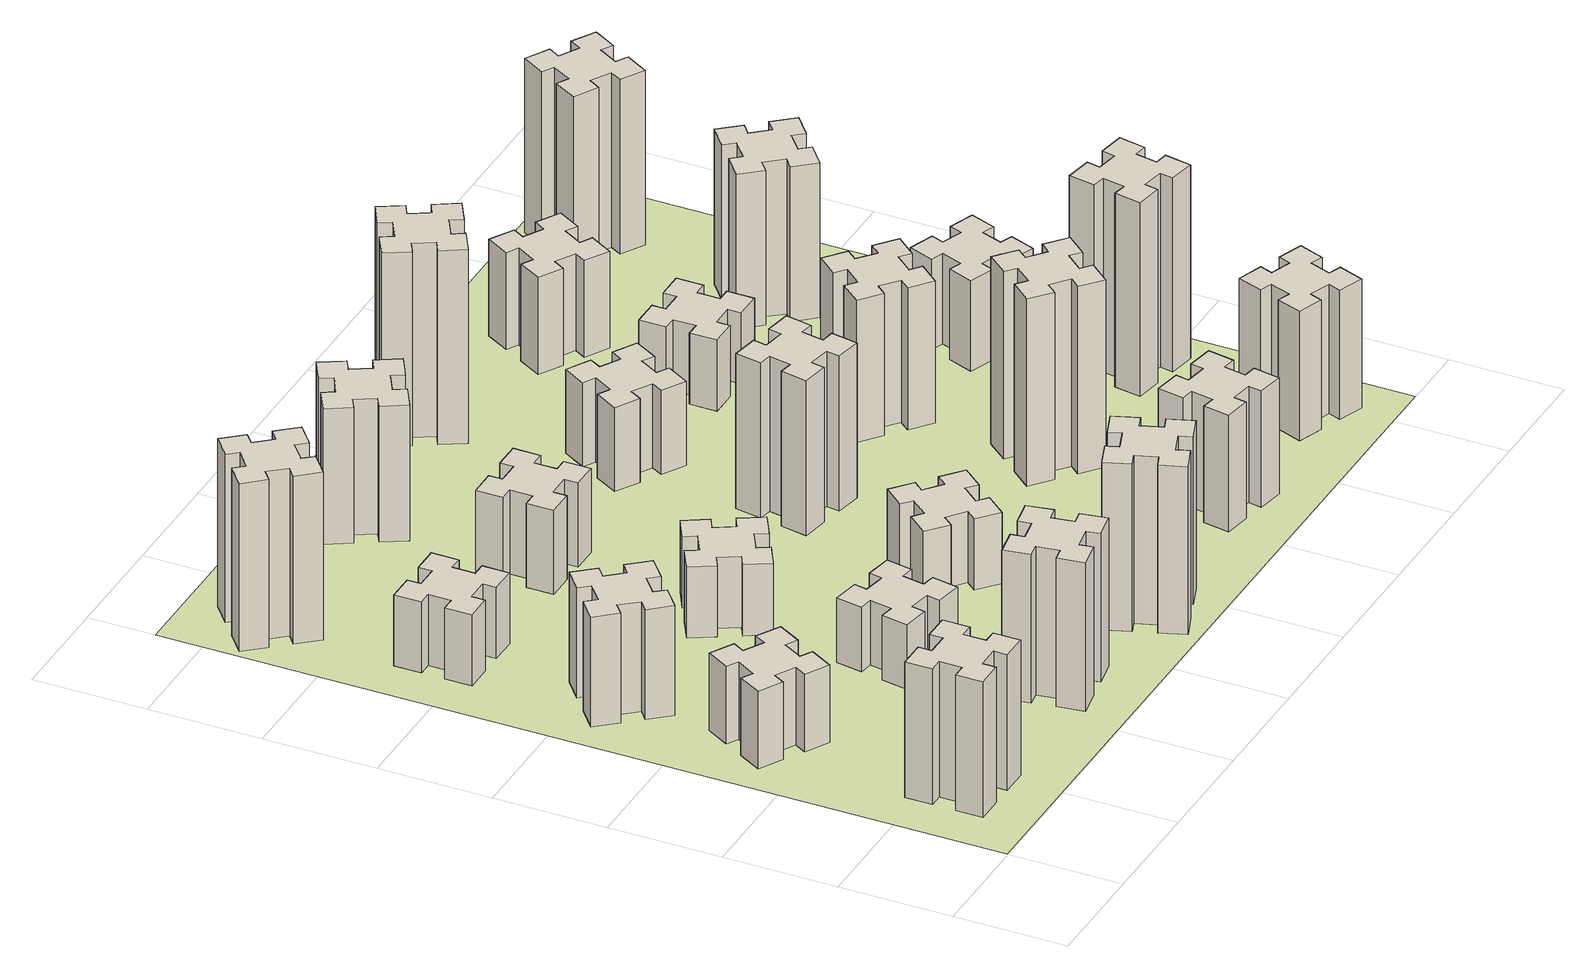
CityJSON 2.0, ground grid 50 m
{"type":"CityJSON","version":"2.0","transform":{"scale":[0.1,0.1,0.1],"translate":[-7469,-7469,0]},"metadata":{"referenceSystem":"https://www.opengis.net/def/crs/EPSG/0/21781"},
"CityObjects":{
"building1":{"type":"Building","attributes":{"class":"1000","function":"1000","usage":"1000","yearOfConstruction":2016,"roofType":"1000","measuredHeight":63,"storeysAboveGround":30,"storeysBelowGround":0},"geometry":[{"type":"Solid","lod":"1","boundaries":[[[[0,1,2,3,4,5,6,7,8,9,10,11,12,13,14,15,16,17,18,19]],[[17,16,20,21]],[[16,15,22,20]],[[15,14,23,22]],[[14,13,24,23]],[[13,12,25,24]],[[12,11,26,25]],[[11,10,27,26]],[[10,9,28,27]],[[9,8,29,28]],[[8,7,30,29]],[[7,6,31,30]],[[6,5,32,31]],[[5,4,33,32]],[[4,3,34,33]],[[3,2,35,34]],[[2,1,36,35]],[[1,0,37,36]],[[0,19,38,37]],[[19,18,39,38]],[[18,17,21,39]],[[24,25,26,27,28,29,30,31,32,33,34,35,36,37,38,39,21,20,22,23]]]]}]},
"building2":{"type":"Building","attributes":{"class":"1000","function":"1000","usage":"1000","yearOfConstruction":2016,"roofType":"1000","measuredHeight":36,"storeysAboveGround":30,"storeysBelowGround":0},"geometry":[{"type":"Solid","lod":"1","boundaries":[[[[40,41,42,43,44,45,46,47,48,49,50,51,52,53,54,55,56,57,58,59]],[[57,56,60,61]],[[56,55,62,60]],[[55,54,63,62]],[[54,53,64,63]],[[53,52,65,64]],[[52,51,66,65]],[[51,50,67,66]],[[50,49,68,67]],[[49,48,69,68]],[[48,47,70,69]],[[47,46,71,70]],[[46,45,72,71]],[[45,44,73,72]],[[44,43,74,73]],[[43,42,75,74]],[[42,41,76,75]],[[41,40,77,76]],[[40,59,78,77]],[[59,58,79,78]],[[58,57,61,79]],[[64,65,66,67,68,69,70,71,72,73,74,75,76,77,78,79,61,60,62,63]]]]}]},
"building3":{"type":"Building","attributes":{"class":"1000","function":"1000","usage":"1000","yearOfConstruction":2016,"roofType":"1000","measuredHeight":51,"storeysAboveGround":30,"storeysBelowGround":0},"geometry":[{"type":"Solid","lod":"1","boundaries":[[[[80,81,82,83,84,85,86,87,88,89,90,91,92,93,94,95,96,97,98,99]],[[97,96,100,101]],[[96,95,102,100]],[[95,94,103,102]],[[94,93,104,103]],[[93,92,105,104]],[[92,91,106,105]],[[91,90,107,106]],[[90,89,108,107]],[[89,88,109,108]],[[88,87,110,109]],[[87,86,111,110]],[[86,85,112,111]],[[85,84,113,112]],[[84,83,114,113]],[[83,82,115,114]],[[82,81,116,115]],[[81,80,117,116]],[[80,99,118,117]],[[99,98,119,118]],[[98,97,101,119]],[[104,105,106,107,108,109,110,111,112,113,114,115,116,117,118,119,101,100,102,103]]]]}]},
"building4":{"type":"Building","attributes":{"class":"1000","function":"1000","usage":"1000","yearOfConstruction":2016,"roofType":"1000","measuredHeight":33,"storeysAboveGround":30,"storeysBelowGround":0},"geometry":[{"type":"Solid","lod":"1","boundaries":[[[[120,121,122,123,124,125,126,127,128,129,130,131,132,133,134,135,136,137,138,139]],[[137,136,140,141]],[[136,135,142,140]],[[135,134,143,142]],[[134,133,144,143]],[[133,132,145,144]],[[132,131,146,145]],[[131,130,147,146]],[[130,129,148,147]],[[129,128,149,148]],[[128,127,150,149]],[[127,126,151,150]],[[126,125,152,151]],[[125,124,153,152]],[[124,123,154,153]],[[123,122,155,154]],[[122,121,156,155]],[[121,120,157,156]],[[120,139,158,157]],[[139,138,159,158]],[[138,137,141,159]],[[144,145,146,147,148,149,150,151,152,153,154,155,156,157,158,159,141,140,142,143]]]]}]},
"building5":{"type":"Building","attributes":{"class":"1000","function":"1000","usage":"1000","yearOfConstruction":2016,"roofType":"1000","measuredHeight":78,"storeysAboveGround":30,"storeysBelowGround":0},"geometry":[{"type":"Solid","lod":"1","boundaries":[[[[160,161,162,163,164,165,166,167,168,169,170,171,172,173,174,175,176,177,178,179]],[[177,176,180,181]],[[176,175,182,180]],[[175,174,183,182]],[[174,173,184,183]],[[173,172,185,184]],[[172,171,186,185]],[[171,170,187,186]],[[170,169,188,187]],[[169,168,189,188]],[[168,167,190,189]],[[167,166,191,190]],[[166,165,192,191]],[[165,164,193,192]],[[164,163,194,193]],[[163,162,195,194]],[[162,161,196,195]],[[161,160,197,196]],[[160,179,198,197]],[[179,178,199,198]],[[178,177,181,199]],[[184,185,186,187,188,189,190,191,192,193,194,195,196,197,198,199,181,180,182,183]]]]}]},
"building6":{"type":"Building","attributes":{"class":"1000","function":"1000","usage":"1000","yearOfConstruction":2016,"roofType":"1000","measuredHeight":69,"storeysAboveGround":30,"storeysBelowGround":0},"geometry":[{"type":"Solid","lod":"1","boundaries":[[[[200,201,202,203,204,205,206,207,208,209,210,211,212,213,214,215,216,217,218,219]],[[217,216,220,221]],[[216,215,222,220]],[[215,214,223,222]],[[214,213,224,223]],[[213,212,225,224]],[[212,211,226,225]],[[211,210,227,226]],[[210,209,228,227]],[[209,208,229,228]],[[208,207,230,229]],[[207,206,231,230]],[[206,205,232,231]],[[205,204,233,232]],[[204,203,234,233]],[[203,202,235,234]],[[202,201,236,235]],[[201,200,237,236]],[[200,219,238,237]],[[219,218,239,238]],[[218,217,221,239]],[[224,225,226,227,228,229,230,231,232,233,234,235,236,237,238,239,221,220,222,223]]]]}]},
"building7":{"type":"Building","attributes":{"class":"1000","function":"1000","usage":"1000","yearOfConstruction":2016,"roofType":"1000","measuredHeight":30,"storeysAboveGround":30,"storeysBelowGround":0},"geometry":[{"type":"Solid","lod":"1","boundaries":[[[[240,241,242,243,244,245,246,247,248,249,250,251,252,253,254,255,256,257,258,259]],[[257,256,260,261]],[[256,255,262,260]],[[255,254,263,262]],[[254,253,264,263]],[[253,252,265,264]],[[252,251,266,265]],[[251,250,267,266]],[[250,249,268,267]],[[249,248,269,268]],[[248,247,270,269]],[[247,246,271,270]],[[246,245,272,271]],[[245,244,273,272]],[[244,243,274,273]],[[243,242,275,274]],[[242,241,276,275]],[[241,240,277,276]],[[240,259,278,277]],[[259,258,279,278]],[[258,257,261,279]],[[264,265,266,267,268,269,270,271,272,273,274,275,276,277,278,279,261,260,262,263]]]]}]},
"building8":{"type":"Building","attributes":{"class":"1000","function":"1000","usage":"1000","yearOfConstruction":2016,"roofType":"1000","measuredHeight":33,"storeysAboveGround":30,"storeysBelowGround":0},"geometry":[{"type":"Solid","lod":"1","boundaries":[[[[280,281,282,283,284,285,286,287,288,289,290,291,292,293,294,295,296,297,298,299]],[[297,296,300,301]],[[296,295,302,300]],[[295,294,303,302]],[[294,293,304,303]],[[293,292,305,304]],[[292,291,306,305]],[[291,290,307,306]],[[290,289,308,307]],[[289,288,309,308]],[[288,287,310,309]],[[287,286,311,310]],[[286,285,312,311]],[[285,284,313,312]],[[284,283,314,313]],[[283,282,315,314]],[[282,281,316,315]],[[281,280,317,316]],[[280,299,318,317]],[[299,298,319,318]],[[298,297,301,319]],[[304,305,306,307,308,309,310,311,312,313,314,315,316,317,318,319,301,300,302,303]]]]}]},
"building9":{"type":"Building","attributes":{"class":"1000","function":"1000","usage":"1000","yearOfConstruction":2016,"roofType":"1000","measuredHeight":39,"storeysAboveGround":30,"storeysBelowGround":0},"geometry":[{"type":"Solid","lod":"1","boundaries":[[[[320,321,322,323,324,325,326,327,328,329,330,331,332,333,334,335,336,337,338,339]],[[337,336,340,341]],[[336,335,342,340]],[[335,334,343,342]],[[334,333,344,343]],[[333,332,345,344]],[[332,331,346,345]],[[331,330,347,346]],[[330,329,348,347]],[[329,328,349,348]],[[328,327,350,349]],[[327,326,351,350]],[[326,325,352,351]],[[325,324,353,352]],[[324,323,354,353]],[[323,322,355,354]],[[322,321,356,355]],[[321,320,357,356]],[[320,339,358,357]],[[339,338,359,358]],[[338,337,341,359]],[[344,345,346,347,348,349,350,351,352,353,354,355,356,357,358,359,341,340,342,343]]]]}]},
"building10":{"type":"Building","attributes":{"class":"1000","function":"1000","usage":"1000","yearOfConstruction":2016,"roofType":"1000","measuredHeight":78,"storeysAboveGround":30,"storeysBelowGround":0},"geometry":[{"type":"Solid","lod":"1","boundaries":[[[[360,361,362,363,364,365,366,367,368,369,370,371,372,373,374,375,376,377,378,379]],[[377,376,380,381]],[[376,375,382,380]],[[375,374,383,382]],[[374,373,384,383]],[[373,372,385,384]],[[372,371,386,385]],[[371,370,387,386]],[[370,369,388,387]],[[369,368,389,388]],[[368,367,390,389]],[[367,366,391,390]],[[366,365,392,391]],[[365,364,393,392]],[[364,363,394,393]],[[363,362,395,394]],[[362,361,396,395]],[[361,360,397,396]],[[360,379,398,397]],[[379,378,399,398]],[[378,377,381,399]],[[384,385,386,387,388,389,390,391,392,393,394,395,396,397,398,399,381,380,382,383]]]]}]},
"building11":{"type":"Building","attributes":{"class":"1000","function":"1000","usage":"1000","yearOfConstruction":2016,"roofType":"1000","measuredHeight":33,"storeysAboveGround":30,"storeysBelowGround":0},"geometry":[{"type":"Solid","lod":"1","boundaries":[[[[400,401,402,403,404,405,406,407,408,409,410,411,412,413,414,415,416,417,418,419]],[[417,416,420,421]],[[416,415,422,420]],[[415,414,423,422]],[[414,413,424,423]],[[413,412,425,424]],[[412,411,426,425]],[[411,410,427,426]],[[410,409,428,427]],[[409,408,429,428]],[[408,407,430,429]],[[407,406,431,430]],[[406,405,432,431]],[[405,404,433,432]],[[404,403,434,433]],[[403,402,435,434]],[[402,401,436,435]],[[401,400,437,436]],[[400,419,438,437]],[[419,418,439,438]],[[418,417,421,439]],[[424,425,426,427,428,429,430,431,432,433,434,435,436,437,438,439,421,420,422,423]]]]}]},
"building12":{"type":"Building","attributes":{"class":"1000","function":"1000","usage":"1000","yearOfConstruction":2016,"roofType":"1000","measuredHeight":63,"storeysAboveGround":30,"storeysBelowGround":0},"geometry":[{"type":"Solid","lod":"1","boundaries":[[[[440,441,442,443,444,445,446,447,448,449,450,451,452,453,454,455,456,457,458,459]],[[457,456,460,461]],[[456,455,462,460]],[[455,454,463,462]],[[454,453,464,463]],[[453,452,465,464]],[[452,451,466,465]],[[451,450,467,466]],[[450,449,468,467]],[[449,448,469,468]],[[448,447,470,469]],[[447,446,471,470]],[[446,445,472,471]],[[445,444,473,472]],[[444,443,474,473]],[[443,442,475,474]],[[442,441,476,475]],[[441,440,477,476]],[[440,459,478,477]],[[459,458,479,478]],[[458,457,461,479]],[[464,465,466,467,468,469,470,471,472,473,474,475,476,477,478,479,461,460,462,463]]]]}]},
"building13":{"type":"Building","attributes":{"class":"1000","function":"1000","usage":"1000","yearOfConstruction":2016,"roofType":"1000","measuredHeight":72,"storeysAboveGround":30,"storeysBelowGround":0},"geometry":[{"type":"Solid","lod":"1","boundaries":[[[[480,481,482,483,484,485,486,487,488,489,490,491,492,493,494,495,496,497,498,499]],[[497,496,500,501]],[[496,495,502,500]],[[495,494,503,502]],[[494,493,504,503]],[[493,492,505,504]],[[492,491,506,505]],[[491,490,507,506]],[[490,489,508,507]],[[489,488,509,508]],[[488,487,510,509]],[[487,486,511,510]],[[486,485,512,511]],[[485,484,513,512]],[[484,483,514,513]],[[483,482,515,514]],[[482,481,516,515]],[[481,480,517,516]],[[480,499,518,517]],[[499,498,519,518]],[[498,497,501,519]],[[504,505,506,507,508,509,510,511,512,513,514,515,516,517,518,519,501,500,502,503]]]]}]},
"building14":{"type":"Building","attributes":{"class":"1000","function":"1000","usage":"1000","yearOfConstruction":2016,"roofType":"1000","measuredHeight":39,"storeysAboveGround":30,"storeysBelowGround":0},"geometry":[{"type":"Solid","lod":"1","boundaries":[[[[520,521,522,523,524,525,526,527,528,529,530,531,532,533,534,535,536,537,538,539]],[[537,536,540,541]],[[536,535,542,540]],[[535,534,543,542]],[[534,533,544,543]],[[533,532,545,544]],[[532,531,546,545]],[[531,530,547,546]],[[530,529,548,547]],[[529,528,549,548]],[[528,527,550,549]],[[527,526,551,550]],[[526,525,552,551]],[[525,524,553,552]],[[524,523,554,553]],[[523,522,555,554]],[[522,521,556,555]],[[521,520,557,556]],[[520,539,558,557]],[[539,538,559,558]],[[538,537,541,559]],[[544,545,546,547,548,549,550,551,552,553,554,555,556,557,558,559,541,540,542,543]]]]}]},
"building15":{"type":"Building","attributes":{"class":"1000","function":"1000","usage":"1000","yearOfConstruction":2016,"roofType":"1000","measuredHeight":54,"storeysAboveGround":30,"storeysBelowGround":0},"geometry":[{"type":"Solid","lod":"1","boundaries":[[[[560,561,562,563,564,565,566,567,568,569,570,571,572,573,574,575,576,577,578,579]],[[577,576,580,581]],[[576,575,582,580]],[[575,574,583,582]],[[574,573,584,583]],[[573,572,585,584]],[[572,571,586,585]],[[571,570,587,586]],[[570,569,588,587]],[[569,568,589,588]],[[568,567,590,589]],[[567,566,591,590]],[[566,565,592,591]],[[565,564,593,592]],[[564,563,594,593]],[[563,562,595,594]],[[562,561,596,595]],[[561,560,597,596]],[[560,579,598,597]],[[579,578,599,598]],[[578,577,581,599]],[[584,585,586,587,588,589,590,591,592,593,594,595,596,597,598,599,581,580,582,583]]]]}]},
"building16":{"type":"Building","attributes":{"class":"1000","function":"1000","usage":"1000","yearOfConstruction":2016,"roofType":"1000","measuredHeight":90,"storeysAboveGround":30,"storeysBelowGround":0},"geometry":[{"type":"Solid","lod":"1","boundaries":[[[[600,601,602,603,604,605,606,607,608,609,610,611,612,613,614,615,616,617,618,619]],[[617,616,620,621]],[[616,615,622,620]],[[615,614,623,622]],[[614,613,624,623]],[[613,612,625,624]],[[612,611,626,625]],[[611,610,627,626]],[[610,609,628,627]],[[609,608,629,628]],[[608,607,630,629]],[[607,606,631,630]],[[606,605,632,631]],[[605,604,633,632]],[[604,603,634,633]],[[603,602,635,634]],[[602,601,636,635]],[[601,600,637,636]],[[600,619,638,637]],[[619,618,639,638]],[[618,617,621,639]],[[624,625,626,627,628,629,630,631,632,633,634,635,636,637,638,639,621,620,622,623]]]]}]},
"building17":{"type":"Building","attributes":{"class":"1000","function":"1000","usage":"1000","yearOfConstruction":2016,"roofType":"1000","measuredHeight":87,"storeysAboveGround":30,"storeysBelowGround":0},"geometry":[{"type":"Solid","lod":"1","boundaries":[[[[640,641,642,643,644,645,646,647,648,649,650,651,652,653,654,655,656,657,658,659]],[[657,656,660,661]],[[656,655,662,660]],[[655,654,663,662]],[[654,653,664,663]],[[653,652,665,664]],[[652,651,666,665]],[[651,650,667,666]],[[650,649,668,667]],[[649,648,669,668]],[[648,647,670,669]],[[647,646,671,670]],[[646,645,672,671]],[[645,644,673,672]],[[644,643,674,673]],[[643,642,675,674]],[[642,641,676,675]],[[641,640,677,676]],[[640,659,678,677]],[[659,658,679,678]],[[658,657,661,679]],[[664,665,666,667,668,669,670,671,672,673,674,675,676,677,678,679,661,660,662,663]]]]}]},
"building18":{"type":"Building","attributes":{"class":"1000","function":"1000","usage":"1000","yearOfConstruction":2016,"roofType":"1000","measuredHeight":66,"storeysAboveGround":30,"storeysBelowGround":0},"geometry":[{"type":"Solid","lod":"1","boundaries":[[[[680,681,682,683,684,685,686,687,688,689,690,691,692,693,694,695,696,697,698,699]],[[697,696,700,701]],[[696,695,702,700]],[[695,694,703,702]],[[694,693,704,703]],[[693,692,705,704]],[[692,691,706,705]],[[691,690,707,706]],[[690,689,708,707]],[[689,688,709,708]],[[688,687,710,709]],[[687,686,711,710]],[[686,685,712,711]],[[685,684,713,712]],[[684,683,714,713]],[[683,682,715,714]],[[682,681,716,715]],[[681,680,717,716]],[[680,699,718,717]],[[699,698,719,718]],[[698,697,701,719]],[[704,705,706,707,708,709,710,711,712,713,714,715,716,717,718,719,701,700,702,703]]]]}]},
"building19":{"type":"Building","attributes":{"class":"1000","function":"1000","usage":"1000","yearOfConstruction":2016,"roofType":"1000","measuredHeight":33,"storeysAboveGround":30,"storeysBelowGround":0},"geometry":[{"type":"Solid","lod":"1","boundaries":[[[[720,721,722,723,724,725,726,727,728,729,730,731,732,733,734,735,736,737,738,739]],[[737,736,740,741]],[[736,735,742,740]],[[735,734,743,742]],[[734,733,744,743]],[[733,732,745,744]],[[732,731,746,745]],[[731,730,747,746]],[[730,729,748,747]],[[729,728,749,748]],[[728,727,750,749]],[[727,726,751,750]],[[726,725,752,751]],[[725,724,753,752]],[[724,723,754,753]],[[723,722,755,754]],[[722,721,756,755]],[[721,720,757,756]],[[720,739,758,757]],[[739,738,759,758]],[[738,737,741,759]],[[744,745,746,747,748,749,750,751,752,753,754,755,756,757,758,759,741,740,742,743]]]]}]},
"building20":{"type":"Building","attributes":{"class":"1000","function":"1000","usage":"1000","yearOfConstruction":2016,"roofType":"1000","measuredHeight":60,"storeysAboveGround":30,"storeysBelowGround":0},"geometry":[{"type":"Solid","lod":"1","boundaries":[[[[760,761,762,763,764,765,766,767,768,769,770,771,772,773,774,775,776,777,778,779]],[[777,776,780,781]],[[776,775,782,780]],[[775,774,783,782]],[[774,773,784,783]],[[773,772,785,784]],[[772,771,786,785]],[[771,770,787,786]],[[770,769,788,787]],[[769,768,789,788]],[[768,767,790,789]],[[767,766,791,790]],[[766,765,792,791]],[[765,764,793,792]],[[764,763,794,793]],[[763,762,795,794]],[[762,761,796,795]],[[761,760,797,796]],[[760,779,798,797]],[[779,778,799,798]],[[778,777,781,799]],[[784,785,786,787,788,789,790,791,792,793,794,795,796,797,798,799,781,780,782,783]]]]}]},
"building21":{"type":"Building","attributes":{"class":"1000","function":"1000","usage":"1000","yearOfConstruction":2016,"roofType":"1000","measuredHeight":45,"storeysAboveGround":30,"storeysBelowGround":0},"geometry":[{"type":"Solid","lod":"1","boundaries":[[[[800,801,802,803,804,805,806,807,808,809,810,811,812,813,814,815,816,817,818,819]],[[817,816,820,821]],[[816,815,822,820]],[[815,814,823,822]],[[814,813,824,823]],[[813,812,825,824]],[[812,811,826,825]],[[811,810,827,826]],[[810,809,828,827]],[[809,808,829,828]],[[808,807,830,829]],[[807,806,831,830]],[[806,805,832,831]],[[805,804,833,832]],[[804,803,834,833]],[[803,802,835,834]],[[802,801,836,835]],[[801,800,837,836]],[[800,819,838,837]],[[819,818,839,838]],[[818,817,821,839]],[[824,825,826,827,828,829,830,831,832,833,834,835,836,837,838,839,821,820,822,823]]]]}]},
"building22":{"type":"Building","attributes":{"class":"1000","function":"1000","usage":"1000","yearOfConstruction":2016,"roofType":"1000","measuredHeight":90,"storeysAboveGround":30,"storeysBelowGround":0},"geometry":[{"type":"Solid","lod":"1","boundaries":[[[[840,841,842,843,844,845,846,847,848,849,850,851,852,853,854,855,856,857,858,859]],[[857,856,860,861]],[[856,855,862,860]],[[855,854,863,862]],[[854,853,864,863]],[[853,852,865,864]],[[852,851,866,865]],[[851,850,867,866]],[[850,849,868,867]],[[849,848,869,868]],[[848,847,870,869]],[[847,846,871,870]],[[846,845,872,871]],[[845,844,873,872]],[[844,843,874,873]],[[843,842,875,874]],[[842,841,876,875]],[[841,840,877,876]],[[840,859,878,877]],[[859,858,879,878]],[[858,857,861,879]],[[864,865,866,867,868,869,870,871,872,873,874,875,876,877,878,879,861,860,862,863]]]]}]},
"building23":{"type":"Building","attributes":{"class":"1000","function":"1000","usage":"1000","yearOfConstruction":2016,"roofType":"1000","measuredHeight":42,"storeysAboveGround":30,"storeysBelowGround":0},"geometry":[{"type":"Solid","lod":"1","boundaries":[[[[880,881,882,883,884,885,886,887,888,889,890,891,892,893,894,895,896,897,898,899]],[[897,896,900,901]],[[896,895,902,900]],[[895,894,903,902]],[[894,893,904,903]],[[893,892,905,904]],[[892,891,906,905]],[[891,890,907,906]],[[890,889,908,907]],[[889,888,909,908]],[[888,887,910,909]],[[887,886,911,910]],[[886,885,912,911]],[[885,884,913,912]],[[884,883,914,913]],[[883,882,915,914]],[[882,881,916,915]],[[881,880,917,916]],[[880,899,918,917]],[[899,898,919,918]],[[898,897,901,919]],[[904,905,906,907,908,909,910,911,912,913,914,915,916,917,918,919,901,900,902,903]]]]}]},
"building24":{"type":"Building","attributes":{"class":"1000","function":"1000","usage":"1000","yearOfConstruction":2016,"roofType":"1000","measuredHeight":72,"storeysAboveGround":30,"storeysBelowGround":0},"geometry":[{"type":"Solid","lod":"1","boundaries":[[[[920,921,922,923,924,925,926,927,928,929,930,931,932,933,934,935,936,937,938,939]],[[937,936,940,941]],[[936,935,942,940]],[[935,934,943,942]],[[934,933,944,943]],[[933,932,945,944]],[[932,931,946,945]],[[931,930,947,946]],[[930,929,948,947]],[[929,928,949,948]],[[928,927,950,949]],[[927,926,951,950]],[[926,925,952,951]],[[925,924,953,952]],[[924,923,954,953]],[[923,922,955,954]],[[922,921,956,955]],[[921,920,957,956]],[[920,939,958,957]],[[939,938,959,958]],[[938,937,941,959]],[[944,945,946,947,948,949,950,951,952,953,954,955,956,957,958,959,941,940,942,943]]]]}]},
"building25":{"type":"Building","attributes":{"class":"1000","function":"1000","usage":"1000","yearOfConstruction":2016,"roofType":"1000","measuredHeight":81,"storeysAboveGround":30,"storeysBelowGround":0},"geometry":[{"type":"Solid","lod":"1","boundaries":[[[[960,961,962,963,964,965,966,967,968,969,970,971,972,973,974,975,976,977,978,979]],[[977,976,980,981]],[[976,975,982,980]],[[975,974,983,982]],[[974,973,984,983]],[[973,972,985,984]],[[972,971,986,985]],[[971,970,987,986]],[[970,969,988,987]],[[969,968,989,988]],[[968,967,990,989]],[[967,966,991,990]],[[966,965,992,991]],[[965,964,993,992]],[[964,963,994,993]],[[963,962,995,994]],[[962,961,996,995]],[[961,960,997,996]],[[960,979,998,997]],[[979,978,999,998]],[[978,977,981,999]],[[984,985,986,987,988,989,990,991,992,993,994,995,996,997,998,999,981,980,982,983]]]]}]},
"landuse1":{"type":"LandUse","attributes":{"name":"plot1","function":"1010"},"geometry":[{"type":"MultiSurface","lod":"1","boundaries":[[[1000,1001,1002,1003]]]}]}
},
"vertices":[
[265,425,0],[265,325,0],[205,325,0],[205,205,0],[325,205,0],[325,265,0],[425,265,0],[425,205,0],[545,205,0],[545,325,0],[485,325,0],[485,425,0],[545,425,0],[545,545,0],[425,545,0],[425,485,0],[325,485,0],[325,545,0],[205,545,0],[205,425,0],[325,485,630],[325,545,630],[425,485,630],[425,545,630],[545,545,630],[545,425,630],[485,425,630],[485,325,630],[545,325,630],[545,205,630],[425,205,630],[425,265,630],[325,265,630],[325,205,630],[205,205,630],[205,325,630],[265,325,630],[265,425,630],[205,425,630],[205,545,630],
[305,1314,0],[255,1227,0],[203,1257,0],[143,1153,0],[247,1093,0],[277,1145,0],[364,1095,0],[334,1043,0],[438,983,0],[498,1087,0],[446,1117,0],[496,1204,0],[548,1174,0],[608,1278,0],[504,1338,0],[474,1286,0],[387,1336,0],[417,1388,0],[313,1448,0],[253,1344,0],[387,1336,360],[417,1388,360],[474,1286,360],[504,1338,360],[608,1278,360],[548,1174,360],[496,1204,360],[446,1117,360],[498,1087,360],[438,983,360],[334,1043,360],[364,1095,360],[277,1145,360],[247,1093,360],[143,1153,360],[203,1257,360],[255,1227,360],[305,1314,360],[253,1344,360],[313,1448,360],
[492,1888,0],[427,1964,0],[473,2003,0],[396,2095,0],[304,2018,0],[343,1972,0],[266,1907,0],[228,1953,0],[136,1876,0],[213,1784,0],[259,1823,0],[323,1746,0],[277,1708,0],[354,1616,0],[446,1693,0],[408,1739,0],[484,1803,0],[523,1757,0],[615,1834,0],[538,1926,0],[484,1803,510],[523,1757,510],[408,1739,510],[446,1693,510],[354,1616,510],[277,1708,510],[323,1746,510],[259,1823,510],[213,1784,510],[136,1876,510],[228,1953,510],[266,1907,510],[343,1972,510],[304,2018,510],[396,2095,510],[473,2003,510],[427,1964,510],[492,1888,510],[538,1926,510],[615,1834,510],
[485,2545,0],[485,2645,0],[545,2645,0],[545,2765,0],[425,2765,0],[425,2705,0],[325,2705,0],[325,2765,0],[205,2765,0],[205,2645,0],[265,2645,0],[265,2545,0],[205,2545,0],[205,2425,0],[325,2425,0],[325,2485,0],[425,2485,0],[425,2425,0],[545,2425,0],[545,2545,0],[425,2485,330],[425,2425,330],[325,2485,330],[325,2425,330],[205,2425,330],[205,2545,330],[265,2545,330],[265,2645,330],[205,2645,330],[205,2765,330],[325,2765,330],[325,2705,330],[425,2705,330],[425,2765,330],[545,2765,330],[545,2645,330],[485,2645,330],[485,2545,330],[545,2545,330],[545,2425,330],
[308,3219,0],[384,3283,0],[423,3237,0],[515,3314,0],[438,3406,0],[392,3368,0],[327,3444,0],[373,3483,0],[296,3575,0],[204,3498,0],[243,3452,0],[166,3387,0],[128,3433,0],[36,3356,0],[113,3264,0],[159,3303,0],[223,3226,0],[177,3188,0],[254,3096,0],[346,3173,0],[223,3226,780],[177,3188,780],[159,3303,780],[113,3264,780],[36,3356,780],[128,3433,780],[166,3387,780],[243,3452,780],[204,3498,780],[296,3575,780],[373,3483,780],[327,3444,780],[392,3368,780],[438,3406,780],[515,3314,780],[423,3237,780],[384,3283,780],[308,3219,780],[346,3173,780],[254,3096,780],
[1332,345,0],[1315,444,0],[1374,454,0],[1353,572,0],[1235,551,0],[1245,492,0],[1147,475,0],[1137,534,0],[1018,513,0],[1039,395,0],[1098,405,0],[1116,307,0],[1057,297,0],[1077,178,0],[1196,199,0],[1185,258,0],[1284,276,0],[1294,217,0],[1412,237,0],[1391,356,0],[1284,276,690],[1294,217,690],[1185,258,690],[1196,199,690],[1077,178,690],[1057,297,690],[1116,307,690],[1098,405,690],[1039,395,690],[1018,513,690],[1137,534,690],[1147,475,690],[1245,492,690],[1235,551,690],[1353,572,690],[1374,454,690],[1315,444,690],[1332,345,690],[1391,356,690],[1412,237,690],
[1016,1084,0],[998,985,0],[939,996,0],[918,877,0],[1037,857,0],[1047,916,0],[1145,898,0],[1135,839,0],[1253,818,0],[1274,937,0],[1215,947,0],[1232,1045,0],[1291,1035,0],[1312,1153,0],[1194,1174,0],[1184,1115,0],[1085,1132,0],[1096,1191,0],[977,1212,0],[957,1094,0],[1085,1132,300],[1096,1191,300],[1184,1115,300],[1194,1174,300],[1312,1153,300],[1291,1035,300],[1232,1045,300],[1215,947,300],[1274,937,300],[1253,818,300],[1135,839,300],[1145,898,300],[1047,916,300],[1037,857,300],[918,877,300],[939,996,300],[998,985,300],[1016,1084,300],[957,1094,300],[977,1212,300],
[1127,1635,0],[1214,1685,0],[1244,1633,0],[1348,1693,0],[1288,1797,0],[1236,1767,0],[1186,1854,0],[1238,1884,0],[1178,1988,0],[1074,1928,0],[1104,1876,0],[1017,1826,0],[987,1878,0],[883,1818,0],[943,1714,0],[995,1744,0],[1045,1657,0],[993,1627,0],[1053,1523,0],[1157,1583,0],[1045,1657,330],[993,1627,330],[995,1744,330],[943,1714,330],[883,1818,330],[987,1878,330],[1017,1826,330],[1104,1876,330],[1074,1928,330],[1178,1988,330],[1238,1884,330],[1186,1854,330],[1236,1767,330],[1288,1797,330],[1348,1693,330],[1244,1633,330],[1214,1685,330],[1127,1635,330],[1157,1583,330],[1053,1523,330],
[1005,2645,0],[1005,2545,0],[945,2545,0],[945,2425,0],[1065,2425,0],[1065,2485,0],[1165,2485,0],[1165,2425,0],[1285,2425,0],[1285,2545,0],[1225,2545,0],[1225,2645,0],[1285,2645,0],[1285,2765,0],[1165,2765,0],[1165,2705,0],[1065,2705,0],[1065,2765,0],[945,2765,0],[945,2645,0],[1065,2705,390],[1065,2765,390],[1165,2705,390],[1165,2765,390],[1285,2765,390],[1285,2645,390],[1225,2645,390],[1225,2545,390],[1285,2545,390],[1285,2425,390],[1165,2425,390],[1165,2485,390],[1065,2485,390],[1065,2425,390],[945,2425,390],[945,2545,390],[1005,2545,390],[1005,2645,390],[945,2645,390],[945,2765,390],
[1976,266,0],[1942,360,0],[1998,380,0],[1957,493,0],[1844,452,0],[1865,396,0],[1771,362,0],[1750,418,0],[1637,377,0],[1679,264,0],[1735,285,0],[1769,191,0],[1713,170,0],[1754,57,0],[1867,99,0],[1846,155,0],[1940,189,0],[1960,133,0],[2073,174,0],[2032,287,0],[1940,189,780],[1960,133,780],[1846,155,780],[1867,99,780],[1754,57,780],[1713,170,780],[1769,191,780],[1735,285,780],[1679,264,780],[1637,377,780],[1750,418,780],[1771,362,780],[1865,396,780],[1844,452,780],[1957,493,780],[1998,380,780],[1942,360,780],[1976,266,780],[2032,287,780],[2073,174,780],
[1703,1224,0],[1639,1148,0],[1593,1186,0],[1516,1094,0],[1608,1017,0],[1646,1063,0],[1723,999,0],[1684,953,0],[1776,876,0],[1853,968,0],[1807,1006,0],[1872,1083,0],[1918,1044,0],[1995,1136,0],[1903,1213,0],[1864,1167,0],[1788,1232,0],[1826,1278,0],[1734,1355,0],[1657,1263,0],[1788,1232,330],[1826,1278,330],[1864,1167,330],[1903,1213,330],[1995,1136,330],[1918,1044,330],[1872,1083,330],[1807,1006,330],[1853,968,330],[1776,876,330],[1684,953,330],[1723,999,330],[1646,1063,330],[1608,1017,330],[1516,1094,330],[1593,1186,330],[1639,1148,330],[1703,1224,330],[1657,1263,330],[1734,1355,330],
[1104,3456,0],[1017,3406,0],[987,3458,0],[883,3398,0],[943,3294,0],[995,3324,0],[1045,3237,0],[993,3207,0],[1053,3103,0],[1157,3163,0],[1127,3215,0],[1214,3265,0],[1244,3213,0],[1348,3273,0],[1288,3377,0],[1236,3347,0],[1186,3434,0],[1238,3464,0],[1178,3568,0],[1074,3508,0],[1186,3434,630],[1238,3464,630],[1236,3347,630],[1288,3377,630],[1348,3273,630],[1244,3213,630],[1214,3265,630],[1127,3215,630],[1157,3163,630],[1053,3103,630],[993,3207,630],[1045,3237,630],[995,3324,630],[943,3294,630],[883,3398,630],[987,3458,630],[1017,3406,630],[1104,3456,630],[1074,3508,630],[1178,3568,630],
[2024,1955,0],[1925,1972,0],[1936,2031,0],[1817,2052,0],[1797,1934,0],[1856,1924,0],[1838,1825,0],[1779,1836,0],[1758,1717,0],[1877,1697,0],[1887,1756,0],[1985,1738,0],[1975,1679,0],[2093,1658,0],[2114,1777,0],[2055,1787,0],[2072,1885,0],[2131,1875,0],[2152,1993,0],[2034,2014,0],[2072,1885,720],[2131,1875,720],[2055,1787,720],[2114,1777,720],[2093,1658,720],[1975,1679,720],[1985,1738,720],[1887,1756,720],[1877,1697,720],[1758,1717,720],[1779,1836,720],[1838,1825,720],[1856,1924,720],[1797,1934,720],[1817,2052,720],[1936,2031,720],[1925,1972,720],[2024,1955,720],[2034,2014,720],[2152,1993,720],
[2026,2497,0],[2076,2584,0],[2128,2554,0],[2188,2658,0],[2084,2718,0],[2054,2666,0],[1967,2716,0],[1997,2768,0],[1893,2828,0],[1833,2724,0],[1885,2694,0],[1835,2607,0],[1783,2637,0],[1723,2533,0],[1827,2473,0],[1857,2525,0],[1944,2475,0],[1914,2423,0],[2018,2363,0],[2078,2467,0],[1944,2475,390],[1914,2423,390],[1857,2525,390],[1827,2473,390],[1723,2533,390],[1783,2637,390],[1835,2607,390],[1885,2694,390],[1833,2724,390],[1893,2828,390],[1997,2768,390],[1967,2716,390],[2054,2666,390],[2084,2718,390],[2188,2658,390],[2128,2554,390],[2076,2584,390],[2026,2497,390],[2078,2467,390],[2018,2363,390],
[2764,475,0],[2665,492,0],[2676,551,0],[2557,572,0],[2537,454,0],[2596,444,0],[2578,345,0],[2519,356,0],[2498,237,0],[2617,217,0],[2627,276,0],[2725,258,0],[2715,199,0],[2833,178,0],[2854,297,0],[2795,307,0],[2812,405,0],[2871,395,0],[2892,513,0],[2774,534,0],[2812,405,540],[2871,395,540],[2795,307,540],[2854,297,540],[2833,178,540],[2715,199,540],[2725,258,540],[2627,276,540],[2617,217,540],[2498,237,540],[2519,356,540],[2578,345,540],[2596,444,540],[2537,454,540],[2557,572,540],[2676,551,540],[2665,492,540],[2764,475,540],[2774,534,540],[2892,513,540],
[1844,3556,0],[1757,3506,0],[1727,3558,0],[1623,3498,0],[1683,3394,0],[1735,3424,0],[1785,3337,0],[1733,3307,0],[1793,3203,0],[1897,3263,0],[1867,3315,0],[1954,3365,0],[1984,3313,0],[2088,3373,0],[2028,3477,0],[1976,3447,0],[1926,3534,0],[1978,3564,0],[1918,3668,0],[1814,3608,0],[1926,3534,900],[1978,3564,900],[1976,3447,900],[2028,3477,900],[2088,3373,900],[1984,3313,900],[1954,3365,900],[1867,3315,900],[1897,3263,900],[1793,3203,900],[1733,3307,900],[1785,3337,900],[1735,3424,900],[1683,3394,900],[1623,3498,900],[1727,3558,900],[1757,3506,900],[1844,3556,900],[1814,3608,900],[1918,3668,900],
[2804,1167,0],[2728,1232,0],[2766,1278,0],[2674,1355,0],[2597,1263,0],[2643,1224,0],[2579,1148,0],[2533,1186,0],[2456,1094,0],[2548,1017,0],[2586,1063,0],[2663,999,0],[2624,953,0],[2716,876,0],[2793,968,0],[2747,1006,0],[2812,1083,0],[2858,1044,0],[2935,1136,0],[2843,1213,0],[2812,1083,870],[2858,1044,870],[2747,1006,870],[2793,968,870],[2716,876,870],[2624,953,870],[2663,999,870],[2586,1063,870],[2548,1017,870],[2456,1094,870],[2533,1186,870],[2579,1148,870],[2643,1224,870],[2597,1263,870],[2674,1355,870],[2766,1278,870],[2728,1232,870],[2804,1167,870],[2843,1213,870],[2935,1136,870],
[2747,1746,0],[2812,1823,0],[2858,1784,0],[2935,1876,0],[2843,1953,0],[2804,1907,0],[2728,1972,0],[2766,2018,0],[2674,2095,0],[2597,2003,0],[2643,1964,0],[2579,1888,0],[2533,1926,0],[2456,1834,0],[2548,1757,0],[2586,1803,0],[2663,1739,0],[2624,1693,0],[2716,1616,0],[2793,1708,0],[2663,1739,660],[2624,1693,660],[2586,1803,660],[2548,1757,660],[2456,1834,660],[2533,1926,660],[2579,1888,660],[2643,1964,660],[2597,2003,660],[2674,2095,660],[2766,2018,660],[2728,1972,660],[2804,1907,660],[2843,1953,660],[2935,1876,660],[2858,1784,660],[2812,1823,660],[2747,1746,660],[2793,1708,660],[2716,1616,660],
[2545,2485,0],[2645,2485,0],[2645,2425,0],[2765,2425,0],[2765,2545,0],[2705,2545,0],[2705,2645,0],[2765,2645,0],[2765,2765,0],[2645,2765,0],[2645,2705,0],[2545,2705,0],[2545,2765,0],[2425,2765,0],[2425,2645,0],[2485,2645,0],[2485,2545,0],[2425,2545,0],[2425,2425,0],[2545,2425,0],[2485,2545,330],[2425,2545,330],[2485,2645,330],[2425,2645,330],[2425,2765,330],[2545,2765,330],[2545,2705,330],[2645,2705,330],[2645,2765,330],[2765,2765,330],[2765,2645,330],[2705,2645,330],[2705,2545,330],[2765,2545,330],[2765,2425,330],[2645,2425,330],[2645,2485,330],[2545,2485,330],[2545,2425,330],[2425,2425,330],
[3351,289,0],[3445,255,0],[3424,199,0],[3537,157,0],[3578,270,0],[3522,291,0],[3556,385,0],[3612,364,0],[3653,477,0],[3540,518,0],[3520,462,0],[3426,496,0],[3447,552,0],[3334,593,0],[3293,480,0],[3349,460,0],[3315,366,0],[3259,387,0],[3217,274,0],[3330,233,0],[3315,366,600],[3259,387,600],[3349,460,600],[3293,480,600],[3334,593,600],[3447,552,600],[3426,496,600],[3520,462,600],[3540,518,600],[3653,477,600],[3612,364,600],[3556,385,600],[3522,291,600],[3578,270,600],[3537,157,600],[3424,199,600],[3445,255,600],[3351,289,600],[3330,233,600],[3217,274,600],
[2497,3165,0],[2584,3115,0],[2554,3063,0],[2658,3003,0],[2718,3107,0],[2666,3137,0],[2716,3224,0],[2768,3194,0],[2828,3298,0],[2724,3358,0],[2694,3306,0],[2607,3356,0],[2637,3408,0],[2533,3468,0],[2473,3364,0],[2525,3334,0],[2475,3247,0],[2423,3277,0],[2363,3173,0],[2467,3113,0],[2475,3247,450],[2423,3277,450],[2525,3334,450],[2473,3364,450],[2533,3468,450],[2637,3408,450],[2607,3356,450],[2694,3306,450],[2724,3358,450],[2828,3298,450],[2768,3194,450],[2716,3224,450],[2666,3137,450],[2718,3107,450],[2658,3003,450],[2554,3063,450],[2584,3115,450],[2497,3165,450],[2467,3113,450],[2363,3173,450],
[3367,1016,0],[3465,998,0],[3455,939,0],[3573,918,0],[3594,1037,0],[3535,1047,0],[3552,1145,0],[3611,1135,0],[3632,1253,0],[3514,1274,0],[3504,1215,0],[3405,1232,0],[3416,1291,0],[3297,1312,0],[3277,1194,0],[3336,1184,0],[3318,1085,0],[3259,1096,0],[3238,977,0],[3357,957,0],[3318,1085,900],[3259,1096,900],[3336,1184,900],[3277,1194,900],[3297,1312,900],[3416,1291,900],[3405,1232,900],[3504,1215,900],[3514,1274,900],[3632,1253,900],[3611,1135,900],[3552,1145,900],[3535,1047,900],[3594,1037,900],[3573,918,900],[3455,939,900],[3465,998,900],[3367,1016,900],[3357,957,900],[3238,977,900],
[3420,1842,0],[3326,1876,0],[3347,1932,0],[3234,1973,0],[3193,1860,0],[3249,1840,0],[3215,1746,0],[3159,1767,0],[3117,1654,0],[3230,1613,0],[3251,1669,0],[3345,1635,0],[3324,1579,0],[3437,1537,0],[3478,1650,0],[3422,1671,0],[3456,1765,0],[3512,1744,0],[3553,1857,0],[3440,1898,0],[3456,1765,420],[3512,1744,420],[3422,1671,420],[3478,1650,420],[3437,1537,420],[3324,1579,420],[3345,1635,420],[3251,1669,420],[3230,1613,420],[3117,1654,420],[3159,1767,420],[3215,1746,420],[3249,1840,420],[3193,1860,420],[3234,1973,420],[3347,1932,420],[3326,1876,420],[3420,1842,420],[3440,1898,420],[3553,1857,420],
[3119,2563,0],[3183,2486,0],[3137,2448,0],[3214,2356,0],[3306,2433,0],[3268,2479,0],[3344,2543,0],[3383,2497,0],[3475,2574,0],[3398,2666,0],[3352,2628,0],[3287,2704,0],[3333,2743,0],[3256,2835,0],[3164,2758,0],[3203,2712,0],[3126,2647,0],[3088,2693,0],[2996,2616,0],[3073,2524,0],[3126,2647,720],[3088,2693,720],[3203,2712,720],[3164,2758,720],[3256,2835,720],[3333,2743,720],[3287,2704,720],[3352,2628,720],[3398,2666,720],[3475,2574,720],[3383,2497,720],[3344,2543,720],[3268,2479,720],[3306,2433,720],[3214,2356,720],[3137,2448,720],[3183,2486,720],[3119,2563,720],[3073,2524,720],[2996,2616,720],
[3237,3365,0],[3324,3315,0],[3294,3263,0],[3398,3203,0],[3458,3307,0],[3406,3337,0],[3456,3424,0],[3508,3394,0],[3568,3498,0],[3464,3558,0],[3434,3506,0],[3347,3556,0],[3377,3608,0],[3273,3668,0],[3213,3564,0],[3265,3534,0],[3215,3447,0],[3163,3477,0],[3103,3373,0],[3207,3313,0],[3215,3447,810],[3163,3477,810],[3265,3534,810],[3213,3564,810],[3273,3668,810],[3377,3608,810],[3347,3556,810],[3434,3506,810],[3464,3558,810],[3568,3498,810],[3508,3394,810],[3456,3424,810],[3406,3337,810],[3458,3307,810],[3398,3203,810],[3294,3263,810],[3324,3315,810],[3237,3365,810],[3207,3313,810],[3103,3373,810],
[5,3705,0],[3705,3705,0],[3705,5,0],[5,5,0]
]}
